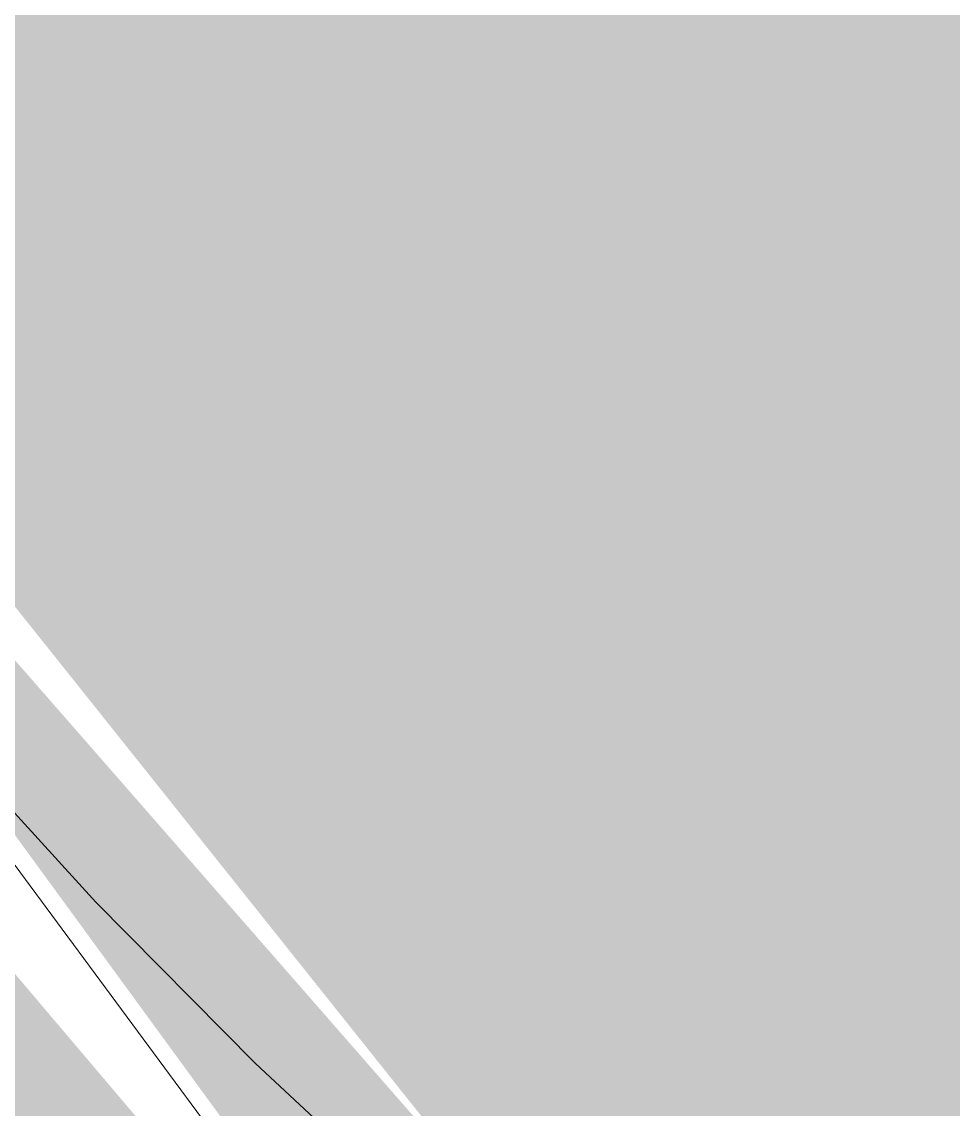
# Model space of a CAD drawing. Header units: inches. Extents: x -26493 to -10162, y -132 to 713.
# Drawn here: x -24917.4255 to -24917.0563, y 285.3053 to 285.7364 of the extents above; entities that cross this region are included whole.
import ezdxf

# ---------------------------------------------------------------- set-up
doc = ezdxf.new("R2010")
doc.units = ezdxf.units.IN
doc.header["$MEASUREMENT"] = 0
doc.layers.add('Q-SPCQ', color=91, linetype='Continuous', lineweight=9)
doc.layers.add('S-BEAM', color=12, linetype='Continuous', lineweight=9)

# ---------------------------------------------------------------- blocks, each defined once
blk = doc.blocks.new('Girt_Z - 8_D-V17-Section 13')
at = {"layer": 'S-BEAM'}
h = blk.add_hatch(color=256, dxfattribs=at)
h.paths.add_polyline_path([(-25966.39023, 285.01791), (-25906.87699, 285.01791), (-25907.12812, 285.5), (-25966.39023, 285.5)], flags=0)
h.paths.add_polyline_path([(-25257.95912, 285.01791), (-25117.39023, 285.01791), (-25117.39023, 285.5), (-25388.39023, 285.5), (-25388.39023, 285.01791)], flags=0)
h.paths.add_polyline_path([(-25406.39023, 285.01791), (-25406.39023, 285.5), (-25573.98129, 285.44602), (-25573.98129, 285.4375), (-25574.35629, 285.40625), (-25574.31419, 285.01791), (-25534.42579, 285.01791)], flags=0)
h.paths.add_polyline_path([(-25574.60629, 285.01791), (-25574.60629, 285.4375), (-25574.70517, 285.40625), (-25574.70517, 285.01791)], flags=0)
h.paths.add_polyline_path([(-25575.64267, 285.01791), (-25575.64267, 285.4375), (-25575.73129, 285.40625), (-25575.68919, 285.01791)], flags=0)
h.paths.add_polyline_path([(-25575.98129, 285.01791), (-25575.99043, 285.5), (-25592.16879, 285.5), (-25592.16879, 285.1875), (-25595.96293, 285.15052), (-25595.91879, 285.01791), (-25577.62371, 285.01791)], flags=0)
h.paths.add_polyline_path([(-25904.76283, 285.01791), (-25822.67512, 285.0403), (-25822.82565, 285.26491), (-25822.92148, 285.5), (-25905.01397, 285.5)], flags=0)
h.paths.add_polyline_path([(-25596.40911, 285.01791), (-25596.41879, 285.1875), (-25621.23129, 285.1875), (-25621.23129, 285.01791), (-25596.41523, 285.01791)], flags=0)
h.paths.add_polyline_path([(-25821.23039, 285.01791), (-25695.39023, 285.01791), (-25695.39023, 285.5), (-25821.13693, 285.44393), (-25821.21025, 285.25174), (-25821.35711, 285.03798), (-25821.37251, 285.01791), (-25821.29564, 285.01791)], flags=0)
h.paths.add_polyline_path([(-25623.10629, 285.01791), (-25623.10629, 285.1875), (-25647.96293, 285.15052), (-25647.91879, 285.01791), (-25625.14142, 285.01791)], flags=0)
h.paths.add_polyline_path([(-25648.40911, 285.01791), (-25648.41879, 285.1875), (-25652.16879, 285.1875), (-25652.16879, 285.5), (-25661.3063, 285.47693), (-25661.58094, 285.01791), (-25648.41523, 285.01791)], flags=0)
h.paths.add_polyline_path([(-25677.39023, 285.01791), (-25669.98129, 285.03798), (-25669.99043, 285.5), (-25677.39023, 285.5)], flags=0)
h.paths.add_polyline_path([(-25669.73129, 285.01791), (-25669.64267, 285.03798), (-25669.64267, 285.4375), (-25669.73129, 285.39485), (-25669.73129, 285.03798)], flags=0)
h.paths.add_polyline_path([(-25668.70517, 285.01791), (-25668.60629, 285.03798), (-25668.60629, 285.4375), (-25668.70517, 285.40625), (-25668.70517, 285.03798)], flags=0)
h.paths.add_polyline_path([(-25668.35629, 285.01791), (-25664.42943, 285.07319), (-25664.79774, 285.5), (-25667.98129, 285.44602), (-25667.98129, 285.4375), (-25668.35629, 285.40625), (-25668.35629, 285.03798)], flags=0)
h.paths.add_polyline_path([(-24914.0563, 285.01791), (-24910.42416, 285.03798), (-24910.42416, 285.4375), (-24910.79916, 285.47099), (-24910.79916, 285.5), (-24914.0563, 285.47693), (-24914.39138, 285.01791)], flags=0)
h.paths.add_polyline_path([(-24756.12251, 285.01791), (-24674.01762, 285.01791), (-24673.76648, 285.5), (-24755.88693, 285.44393), (-24755.9548, 285.26491), (-24756.10711, 285.03798)], flags=0)
h.paths.add_polyline_path([(-24757.40794, 285.01791), (-24757.5702, 285.25174), (-24757.67303, 285.5), (-24810.39023, 285.5), (-24810.39023, 285.01791), (-24757.48481, 285.01791)], flags=0)
h.paths.add_polyline_path([(-24917.13907, 285.01791), (-24917.54774, 285.5), (-24926.61166, 285.5), (-24926.61166, 285.1875), (-24930.37682, 285.1389), (-24930.36166, 285.01791), (-24917.16808, 285.01791)], flags=0)
h.paths.add_polyline_path([(-24828.39023, 285.01791), (-24828.39023, 285.5), (-24908.79916, 285.44602), (-24908.79916, 285.01791), (-24843.25912, 285.01791)], flags=0)
h.paths.add_polyline_path([(-24670.69794, 285.01791), (-24539.39023, 285.01791), (-24539.39023, 285.5), (-24671.65233, 285.5), (-24671.90347, 285.01791), (-24670.72627, 285.01791)], flags=0)
h.paths.add_polyline_path([(-24521.39023, 285.01791), (-24250.39023, 285.01791), (-24250.39023, 285.5), (-24521.39023, 285.5)], flags=0)
h.paths.add_polyline_path([(-24232.39023, 285.01791), (-23961.39023, 285.01791), (-23961.39023, 285.5), (-24232.39023, 285.5)], flags=0)
h.paths.add_polyline_path([(-23943.39023, 285.01791), (-23672.39023, 285.01791), (-23672.39023, 285.5), (-23943.39023, 285.5)], flags=0)
h.paths.add_polyline_path([(-23654.39023, 285.01791), (-23383.39023, 285.01791), (-23383.39023, 285.5), (-23654.39023, 285.5)], flags=0)
h.paths.add_polyline_path([(-24957.7336, 285.01791), (-24957.54916, 285.0403), (-24957.54916, 285.1875), (-24982.37682, 285.1389), (-24982.36166, 285.01791), (-24959.8935, 285.01791)], flags=0)
h.paths.add_polyline_path([(-24909.04916, 285.01791), (-24909.06999, 285.4375), (-24909.13778, 285.40625), (-24909.09126, 285.01791)], flags=0)
h.paths.add_polyline_path([(-25099.39023, 285.01791), (-25004.42416, 285.03798), (-25004.42416, 285.4375), (-25004.79916, 285.47099), (-25004.79916, 285.5), (-25099.39023, 285.5)], flags=0)
h.paths.add_polyline_path([(-25004.17416, 285.01791), (-25004.07528, 285.03798), (-25004.07528, 285.4375), (-25004.17416, 285.40625), (-25004.17416, 285.03798)], flags=0)
h.paths.add_polyline_path([(-25003.04916, 285.01791), (-25003.06999, 285.4375), (-25003.13778, 285.40625), (-25003.09126, 285.01791)], flags=0)
h.paths.add_polyline_path([(-24930.84343, 285.01791), (-24930.8465, 285.1875), (-24955.67416, 285.1875), (-24955.67416, 285.01791), (-24930.8465, 285.01791)], flags=0)
h.paths.add_polyline_path([(-25002.79916, 285.01791), (-24982.84035, 285.07483), (-24982.86166, 285.1875), (-24986.61166, 285.1875), (-24986.61166, 285.5), (-25002.79916, 285.44602), (-25002.79916, 285.03798)], flags=0)
h.paths.add_polyline_path([(-24910.07528, 285.01791), (-24910.07528, 285.4375), (-24910.17416, 285.40625), (-24910.17416, 285.01791)], flags=0)
h.paths.add_polyline_path([(-22804.31746, 285.01791), (-22801.25546, 285.01791), (-22801.25546, 285.5), (-23076.39023, 285.5), (-23076.39023, 285.01791), (-22838.87579, 285.01791)], flags=0)
h.paths.add_polyline_path([(-23094.39023, 285.01791), (-23094.39023, 285.5), (-23365.39023, 285.5), (-23365.39023, 285.01791), (-23184.45912, 285.01791)], flags=0)
h.paths.add_polyline_path([(-24915.76523, 285.3125), (-24915.15866, 285.44491), (-24915.15866, 285.5), (-24916.38456, 285.4502), (-24916.00441, 285.34399)], flags=0)
h.paths.add_polyline_path([(-25663.01523, 285.3125), (-25662.38979, 285.45272), (-25662.39589, 285.5), (-25663.62179, 285.44491), (-25663.21695, 285.33906)], flags=0)
blk = doc.blocks.new('Basketball_Backstop-Performance_Sports_Systems-3103-Ceiling_Hung - 27_-0_ to 27_-11 7_8_-V77-Section 13')
at = {"layer": 'Q-SPCQ'}
for points in [[(-24915.50787, 284.74391), (-24915.26455, 284.74391), (-24914.36237, 285.17838), (-24913.73805, 285.96126), (-24913.57039, 286.69581), (-24913.64023, 286.9375), (-24913.98173, 286.9375), (-24914.01523, 286.9375), (-24914.13123, 286.34845), (-24914.35793, 285.92142), (-24914.61618, 285.63224), (-24915.04222, 285.359), (-24915.50787, 285.22138), (-24915.76523, 285.1875), (-24916.39066, 285.31858), (-24916.81661, 285.5573), (-24917.09474, 285.82006), (-24917.34316, 286.21311), (-24917.45985, 286.51692), (-24917.54872, 286.9375), (-24917.942, 286.9375), (-24917.942, 286.61669), (-24917.71902, 285.86924), (-24917.16808, 285.17838), (-24916.2659, 284.74391), (-24915.76523, 284.74391)], [(-24916.71682, 284.43946), (-24916.35051, 284.78466), (-24917.19485, 285.21627), (-24917.54774, 285.6201), (-24917.54196, 285.56982), (-24916.75082, 284.48605)]]:
    blk.add_hatch(color=256, dxfattribs=at).paths.add_polyline_path(points, flags=0)
blk.add_line((-24917.57468, 285.60019), (-24916.71682, 284.43946), dxfattribs=at)
at = {"layer": 'Q-SPCQ', "flags": 128}
blk.add_lwpolyline([(-24917.45679, 285.45388), (-24917.39611, 285.38743), (-24917.33282, 285.32345), (-24917.26702, 285.26205), (-24917.19882, 285.20334), (-24917.12832, 285.1474), (-24917.05565, 285.09432), (-24916.98091, 285.04419), (-24916.90422, 284.99709)], dxfattribs=at)
at = {"layer": 'Q-SPCQ'}
for radius in [1.75, 1.625]:
    blk.add_arc((-24915.76523, 286.9375), radius, 180, 0, dxfattribs=at)

msp = doc.modelspace()

# ---------------------------------------------------------------- block references
at = {"layer": 'Q-SPCQ'}
msp.add_blockref('Basketball_Backstop-Performance_Sports_Systems-3103-Ceiling_Hung - 27_-0_ to 27_-11 7_8_-V77-Section 13', (0, 0), dxfattribs=at)
at = {"layer": 'S-BEAM'}
msp.add_blockref('Girt_Z - 8_D-V17-Section 13', (0, 0), dxfattribs=at)

doc.saveas('drawing.dxf')
